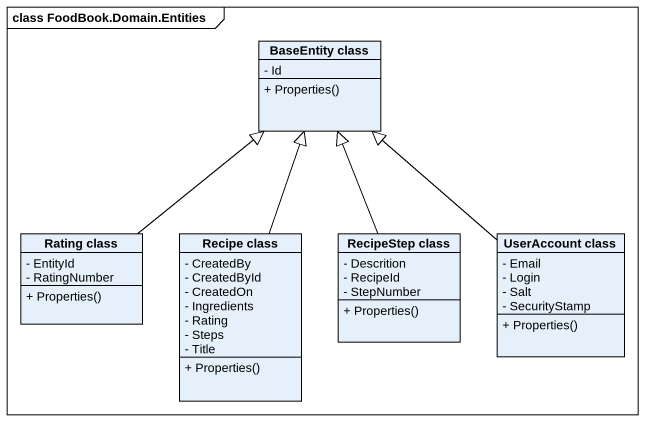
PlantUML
@startuml
mainframe class FoodBook.Domain.Entities
hide circle
hide empty members
skinparam classAttributeIconSize 0
class "BaseEntity class" as BaseEntity_class {
  - Id
  + Properties()
}
class "Rating class" as Rating_class {
  - EntityId
  - RatingNumber
  + Properties()
}
class "Recipe class" as Recipe_class {
  - CreatedBy
  - CreatedById
  - CreatedOn
  - Ingredients
  - Rating
  - Steps
  - Title
  + Properties()
}
class "RecipeStep class" as RecipeStep_class {
  - Descrition
  - RecipeId
  - StepNumber
  + Properties()
}
class "UserAccount class" as UserAccount_class {
  - Email
  - Login
  - Salt
  - SecurityStamp
  + Properties()
}
Rating_class -up-|> BaseEntity_class
Recipe_class -up-|> BaseEntity_class
RecipeStep_class -up-|> BaseEntity_class
UserAccount_class -up-|> BaseEntity_class
@enduml
